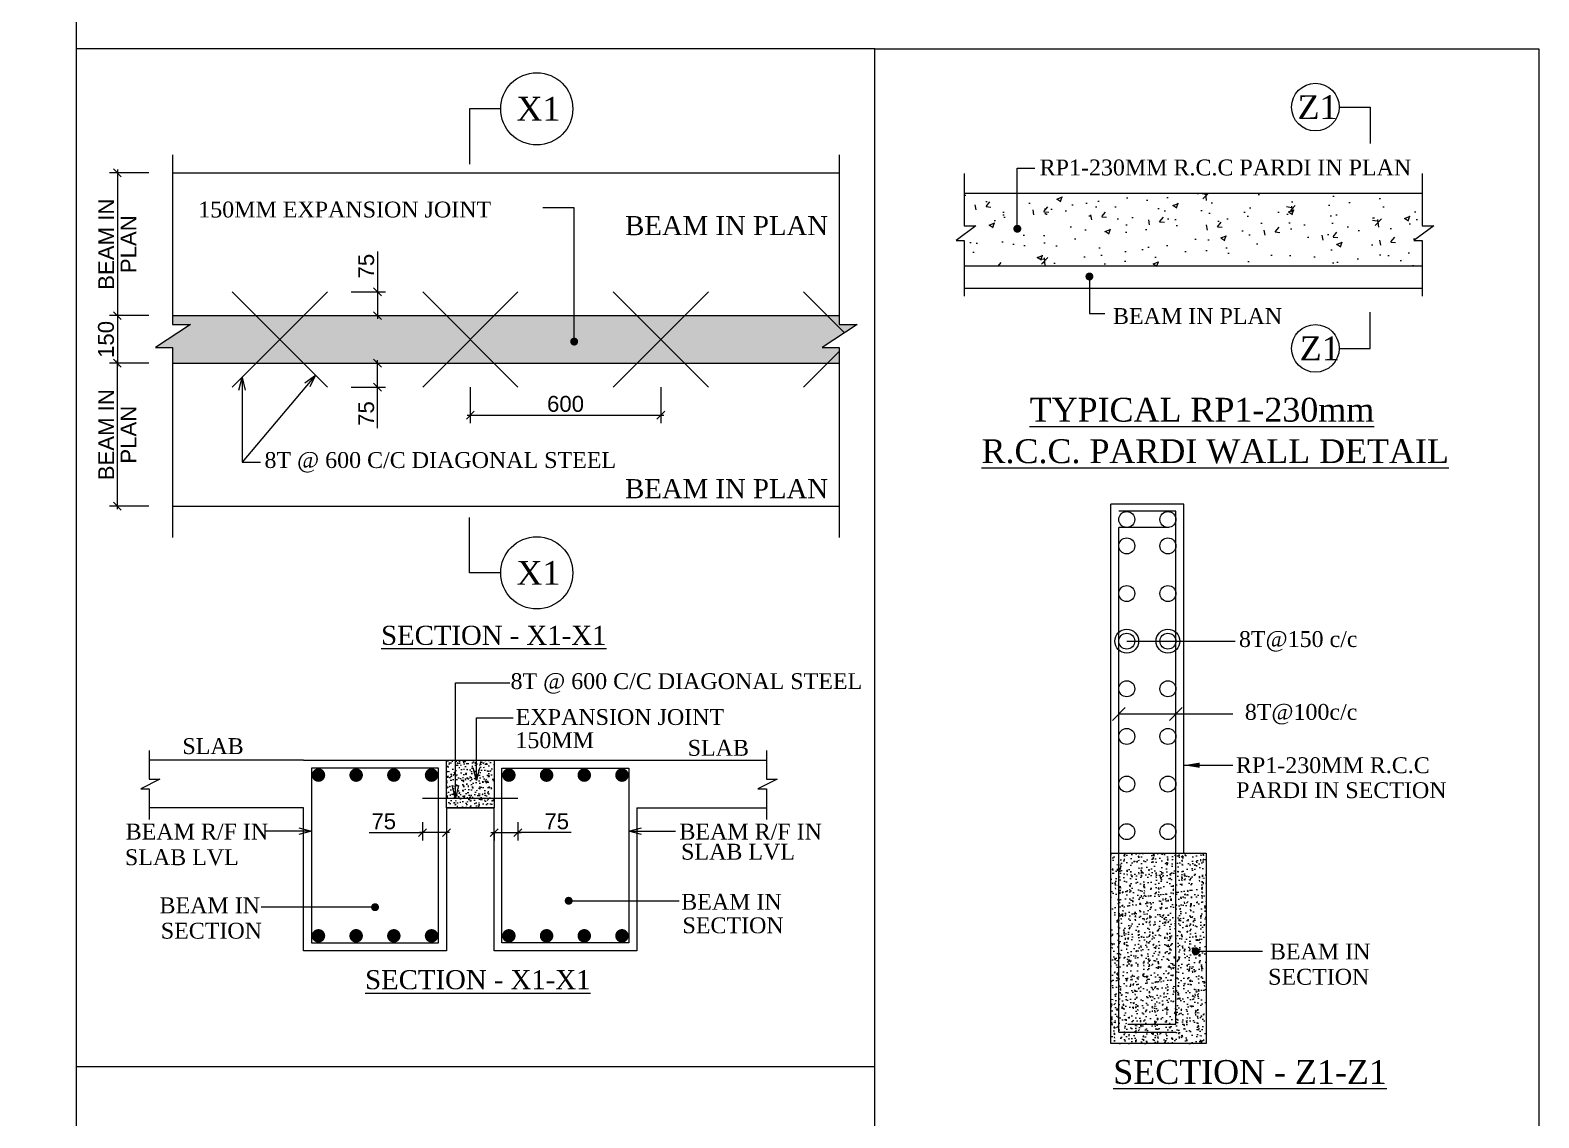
# Model space of a CAD drawing. Header units: millimetres. Extents: x 9781889 to 10654170, y -7832723 to -7608561.
# Drawn here: x 9908132 to 9912886, y -7820938 to -7817512 of the extents above; entities that cross this region are included whole.
import ezdxf
from ezdxf.enums import TextEntityAlignment as Align

# ---------------------------------------------------------------- set-up
doc = ezdxf.new("R2010")
doc.units = ezdxf.units.MM
doc.header["$LTSCALE"] = 10
doc.header["$PDMODE"] = 3
doc.layers.add('S-COLUMN & WALL', color=7, linetype='Continuous', lineweight=18, true_color=0xfa321e)
for name, color, linetype, lineweight in [('S-COLUMN_H', 250, 'Continuous', 0), ('S-DIM L.S.', 7, 'Continuous', 0), ('S-HATCH', 8, 'Continuous', 0), ('S-L.S.SECTION', 5, 'Continuous', 0), ('S-L.S.STEEL', 1, 'Continuous', 9), ('S-SECTION', 5, 'Continuous', 0), ('S-SECTION MARK', 7, 'Continuous', 0), ('S-SECTION MARK 1', 1, 'Continuous', 0), ('S-SHEET', 251, 'Continuous', 0), ('S-STEEL', 1, 'Continuous', 15), ('S-STEEL 2', 6, 'Continuous', 15), ('S-TEXT', 7, 'Continuous', 0)]:
    doc.layers.add(name, color=color, linetype=linetype, lineweight=lineweight)
doc.styles.get("Standard").update_dxf_attribs({"font": 'arial.ttf'})
doc.styles.add('TEXT', font='times.ttf')
doc.dimstyles.new('SETU_1', dxfattribs={"dimtxt": 200, "dimasz": 150, "dimexe": 100, "dimexo": 50, "dimgap": 35, "dimtad": 1, "dimdec": 0, "dimzin": 0, "dimdsep": 46, "dimtxsty": 'Standard', "dimblk": 'OBLIQUE', "dimcen": 150, "dimdle": 25, "dimclrd": 256, "dimclre": 7, "dimclrt": 256, "dimadec": 0, "dimazin": 0, "dimtfac": 1, "dimtdec": 0, "dimtofl": 0, "dimtmove": 1, "dimatfit": 3, "dimfxl": 1, "dimtolj": 1, "dimtzin": 0, "dimlwd": -1, "dimlwe": 5, "dimarcsym": 1})
doc.dimstyles.get("Standard").update_dxf_attribs({"dimtxt": 0.18, "dimasz": 0.18, "dimexe": 0.18, "dimexo": 0.0625, "dimgap": 0.09, "dimtad": 0, "dimtih": 1, "dimtoh": 1, "dimdec": 4, "dimzin": 0, "dimdsep": 46, "dimtxsty": 'Standard', "dimcen": 0.09, "dimadec": 0, "dimazin": 0, "dimtfac": 1, "dimtdec": 4, "dimtofl": 0, "dimtmove": 0, "dimatfit": 3, "dimfxl": 1, "dimtolj": 1, "dimtzin": 0, "dimarcsym": 0})

# ---------------------------------------------------------------- blocks, each defined once
blk = doc.blocks.new('_Oblique')
at = {"color": 0, "linetype": 'ByBlock', "lineweight": -2}
blk.add_line((-0.5, -0.5), (0.5, 0.5), dxfattribs=at)
blk = doc.blocks.new('*D1278')
at = {"layer": 'Defpoints', "color": 0, "ltscale": 50, "transparency": 16777216}
for p in [(9909069.1, -7818336.4), (9909069.1, -7818411.4, 0), (9909226.5, -7818411.4)]:
    blk.add_point(p, dxfattribs=at)
at = {"layer": 'S-DIM L.S.', "color": 7, "ltscale": 50, "transparency": 16777216}
for p, q in [((9909226.5, -7818209.6), (9909226.5, -7818336.4)), ((9909226.5, -7818326.4), (9909226.5, -7818421.4))]:
    blk.add_line(p, q, dxfattribs=at)
at = {"layer": 'S-DIM L.S.', "color": 7, "lineweight": 5, "ltscale": 50, "transparency": 16777216}
for p, q in [((9909144.1, -7818336.4), (9909251.5, -7818336.4)), ((9909144.1, -7818411.4), (9909251.5, -7818411.4))]:
    blk.add_line(p, q, dxfattribs=at)
at = {"layer": 'S-DIM L.S.', "color": 7, "ltscale": 50, "transparency": 16777216, "xscale": 25, "yscale": 25, "zscale": 25}
for p, rotation in [((9909226.5, -7818336.4), 90), ((9909226.5, -7818411.4), 270)]:
    blk.add_blockref('_Oblique', p, dxfattribs=dict(at, rotation=rotation))
at = {"layer": 'S-DIM L.S.', "ltscale": 50, "transparency": 16777216, "insert": (9909191.1, -7818255.4), "char_height": 50, "attachment_point": 5, "rotation": 90}
blk.add_mtext('\\A1;75', dxfattribs=at)
blk = doc.blocks.new('*D1273')
at = {"layer": 'Defpoints', "color": 0, "ltscale": 50, "transparency": 16777216}
for p in [(9909069.1, -7818561.4), (9909226.5, -7818561.4), (9909069.1, -7818636.4)]:
    blk.add_point(p, dxfattribs=at)
at = {"layer": 'S-DIM L.S.', "color": 7, "ltscale": 50, "transparency": 16777216}
for p, q in [((9909226.5, -7818646.4), (9909226.5, -7818551.4)), ((9909226.5, -7818765.5), (9909226.5, -7818636.4))]:
    blk.add_line(p, q, dxfattribs=at)
at = {"layer": 'S-DIM L.S.', "color": 7, "lineweight": 5, "ltscale": 50, "transparency": 16777216}
for p, q in [((9909144.1, -7818561.4), (9909251.5, -7818561.4)), ((9909144.1, -7818636.4), (9909251.5, -7818636.4))]:
    blk.add_line(p, q, dxfattribs=at)
at = {"layer": 'S-DIM L.S.', "color": 7, "ltscale": 50, "transparency": 16777216, "xscale": 25, "yscale": 25, "zscale": 25}
for p, rotation in [((9909226.5, -7818561.4), 90), ((9909226.5, -7818636.4), 270)]:
    blk.add_blockref('_Oblique', p, dxfattribs=dict(at, rotation=rotation))
at = {"layer": 'S-DIM L.S.', "ltscale": 50, "transparency": 16777216, "insert": (9909191.1, -7818719.7), "char_height": 50, "attachment_point": 5, "rotation": 90}
blk.add_mtext('\\A1;75', dxfattribs=at)
blk = doc.blocks.new('*D1279')
at = {"layer": 'Defpoints', "color": 0, "ltscale": 50, "transparency": 16777216}
for p in [(9909519.1, -7818486.4), (9910119.1, -7818486.4), (9910119.1, -7818725.2)]:
    blk.add_point(p, dxfattribs=at)
at = {"layer": 'S-DIM L.S.', "color": 7, "lineweight": 5, "ltscale": 50, "transparency": 16777216}
for p, q in [((9909519.1, -7818636.4), (9909519.1, -7818750.2)), ((9910119.1, -7818636.4), (9910119.1, -7818750.2))]:
    blk.add_line(p, q, dxfattribs=at)
at = {"layer": 'S-DIM L.S.', "color": 7, "ltscale": 50, "transparency": 16777216}
blk.add_line((9909509.1, -7818725.2), (9910129.1, -7818725.2), dxfattribs=at)
at = {"layer": 'S-DIM L.S.', "color": 7, "ltscale": 50, "transparency": 16777216, "xscale": 25, "yscale": 25, "zscale": 25, "rotation": 180}
blk.add_blockref('_Oblique', (9909519.1, -7818725.2), dxfattribs=at)
at = {"layer": 'S-DIM L.S.', "color": 7, "ltscale": 50, "transparency": 16777216, "xscale": 25, "yscale": 25, "zscale": 25}
blk.add_blockref('_Oblique', (9910119.1, -7818725.2), dxfattribs=at)
at = {"layer": 'S-DIM L.S.', "ltscale": 50, "transparency": 16777216, "insert": (9909819.1, -7818689.6), "char_height": 50, "attachment_point": 5}
blk.add_mtext('\\A1;600', dxfattribs=at)
blk = doc.blocks.new('*D1274')
at = {"layer": 'Defpoints', "color": 0, "ltscale": 50, "transparency": 16777216}
for p in [(9908580.7, -7818411.4), (9908406.9, -7818561.4), (9908580.7, -7818561.4)]:
    blk.add_point(p, dxfattribs=at)
at = {"layer": 'S-DIM L.S.', "color": 7, "ltscale": 50, "transparency": 16777216}
blk.add_line((9908406.9, -7818401.4), (9908406.9, -7818571.4), dxfattribs=at)
at = {"layer": 'S-DIM L.S.', "color": 7, "lineweight": 5, "ltscale": 50, "transparency": 16777216}
for p, q in [((9908505.7, -7818411.4), (9908381.9, -7818411.4)), ((9908505.7, -7818561.4), (9908381.9, -7818561.4))]:
    blk.add_line(p, q, dxfattribs=at)
at = {"layer": 'S-DIM L.S.', "color": 7, "ltscale": 50, "transparency": 16777216, "xscale": 25, "yscale": 25, "zscale": 25}
for p, rotation in [((9908406.9, -7818411.4), 90), ((9908406.9, -7818561.4), 270)]:
    blk.add_blockref('_Oblique', p, dxfattribs=dict(at, rotation=rotation))
at = {"layer": 'S-DIM L.S.', "ltscale": 50, "transparency": 16777216, "insert": (9908371.3, -7818486.4), "char_height": 50, "attachment_point": 5, "rotation": 90}
blk.add_mtext('\\A1;150', dxfattribs=at)
blk = doc.blocks.new('*D1280')
at = {"layer": 'Defpoints', "color": 0, "ltscale": 50, "transparency": 16777216}
for p in [(9909368.8, -7819931.5), (9909443.8, -7819961.7), (9909368.8, -7820039.8)]:
    blk.add_point(p, dxfattribs=at)
at = {"layer": 'S-DIM L.S.', "color": 7, "lineweight": 5, "ltscale": 50, "transparency": 16777216}
for p, q in [((9909368.8, -7820006.5), (9909368.8, -7820064.8)), ((9909443.8, -7820036.7), (9909443.8, -7820064.8))]:
    blk.add_line(p, q, dxfattribs=at)
at = {"layer": 'S-DIM L.S.', "color": 7, "ltscale": 50, "transparency": 16777216}
for p, q in [((9909200.4, -7820039.8), (9909368.8, -7820039.8)), ((9909453.8, -7820039.8), (9909358.8, -7820039.8))]:
    blk.add_line(p, q, dxfattribs=at)
at = {"layer": 'S-DIM L.S.', "color": 7, "ltscale": 50, "transparency": 16777216, "xscale": 25, "yscale": 25, "zscale": 25, "rotation": 180}
blk.add_blockref('_Oblique', (9909368.8, -7820039.8), dxfattribs=at)
at = {"layer": 'S-DIM L.S.', "color": 7, "ltscale": 50, "transparency": 16777216, "xscale": 25, "yscale": 25, "zscale": 25}
blk.add_blockref('_Oblique', (9909443.8, -7820039.8), dxfattribs=at)
at = {"layer": 'S-DIM L.S.', "ltscale": 50, "transparency": 16777216, "insert": (9909246.2, -7820004.4), "char_height": 50, "attachment_point": 5}
blk.add_mtext('\\A1;75', dxfattribs=at)
blk = doc.blocks.new('*D1275')
at = {"layer": 'Defpoints', "color": 0, "ltscale": 50, "transparency": 16777216}
for p in [(9909593.8, -7819961.7), (9909668.8, -7819931.5), (9909668.8, -7820039.8)]:
    blk.add_point(p, dxfattribs=at)
at = {"layer": 'S-DIM L.S.', "color": 7, "lineweight": 5, "ltscale": 50, "transparency": 16777216}
for p, q in [((9909668.8, -7820006.5), (9909668.8, -7820064.8)), ((9909593.8, -7820036.7), (9909593.8, -7820064.8))]:
    blk.add_line(p, q, dxfattribs=at)
at = {"layer": 'S-DIM L.S.', "color": 7, "ltscale": 50, "transparency": 16777216}
for p, q in [((9909583.8, -7820039.8), (9909678.8, -7820039.8)), ((9909837.1, -7820039.8), (9909668.8, -7820039.8))]:
    blk.add_line(p, q, dxfattribs=at)
at = {"layer": 'S-DIM L.S.', "color": 7, "ltscale": 50, "transparency": 16777216, "xscale": 25, "yscale": 25, "zscale": 25, "rotation": 180}
blk.add_blockref('_Oblique', (9909593.8, -7820039.8), dxfattribs=at)
at = {"layer": 'S-DIM L.S.', "color": 7, "ltscale": 50, "transparency": 16777216, "xscale": 25, "yscale": 25, "zscale": 25}
blk.add_blockref('_Oblique', (9909668.8, -7820039.8), dxfattribs=at)
at = {"layer": 'S-DIM L.S.', "ltscale": 50, "transparency": 16777216, "insert": (9909791.3, -7820004.4), "char_height": 50, "attachment_point": 5}
blk.add_mtext('\\A1;75', dxfattribs=at)
blk = doc.blocks.new('*D1276')
at = {"layer": 'Defpoints', "color": 0, "ltscale": 50, "transparency": 16777216}
for p in [(9908406.9, -7818561.4), (9908580.7, -7818561.4), (9908580.7, -7819011.4)]:
    blk.add_point(p, dxfattribs=at)
at = {"layer": 'S-DIM L.S.', "color": 7, "ltscale": 50, "transparency": 16777216}
blk.add_line((9908406.9, -7819021.4), (9908406.9, -7818551.4), dxfattribs=at)
at = {"layer": 'S-DIM L.S.', "color": 7, "lineweight": 5, "ltscale": 50, "transparency": 16777216}
for p, q in [((9908505.7, -7818561.4), (9908381.9, -7818561.4)), ((9908505.7, -7819011.4), (9908381.9, -7819011.4))]:
    blk.add_line(p, q, dxfattribs=at)
at = {"layer": 'S-DIM L.S.', "color": 7, "ltscale": 50, "transparency": 16777216, "xscale": 25, "yscale": 25, "zscale": 25}
for p, rotation in [((9908406.9, -7818561.4), 90), ((9908406.9, -7819011.4), 270)]:
    blk.add_blockref('_Oblique', p, dxfattribs=dict(at, rotation=rotation))
at = {"layer": 'S-DIM L.S.', "ltscale": 50, "transparency": 16777216, "char_height": 50, "attachment_point": 5, "rotation": 90}
for s, insert in [('\\A1;BEAM IN ', (9908371.8, -7818786.4)), ('\\A1;PLAN', (9908441.9, -7818786.4))]:
    blk.add_mtext(s, dxfattribs=dict(at, insert=insert))
blk = doc.blocks.new('*D1277')
at = {"layer": 'Defpoints', "color": 0, "ltscale": 50, "transparency": 16777216}
for p in [(9908580.7, -7817961.4), (9908406.9, -7818411.4), (9908580.7, -7818411.4)]:
    blk.add_point(p, dxfattribs=at)
at = {"layer": 'S-DIM L.S.', "color": 7, "lineweight": 5, "ltscale": 50, "transparency": 16777216}
for p, q in [((9908505.7, -7817961.4), (9908381.9, -7817961.4)), ((9908505.7, -7818411.4), (9908381.9, -7818411.4))]:
    blk.add_line(p, q, dxfattribs=at)
at = {"layer": 'S-DIM L.S.', "color": 7, "ltscale": 50, "transparency": 16777216}
blk.add_line((9908406.9, -7817951.4), (9908406.9, -7818421.4), dxfattribs=at)
at = {"layer": 'S-DIM L.S.', "color": 7, "ltscale": 50, "transparency": 16777216, "xscale": 25, "yscale": 25, "zscale": 25}
for p, rotation in [((9908406.9, -7817961.4), 90), ((9908406.9, -7818411.4), 270)]:
    blk.add_blockref('_Oblique', p, dxfattribs=dict(at, rotation=rotation))
at = {"layer": 'S-DIM L.S.', "ltscale": 50, "transparency": 16777216, "char_height": 50, "attachment_point": 5, "rotation": 90}
for s, insert in [('\\A1;BEAM IN ', (9908371.8, -7818186.4)), ('\\A1;PLAN', (9908441.9, -7818186.4))]:
    blk.add_mtext(s, dxfattribs=dict(at, insert=insert))

msp = doc.modelspace()

# ---------------------------------------------------------------- hatches: boundary and pattern name
at = {"layer": 'S-COLUMN & WALL', "ltscale": 0.1}
h = msp.add_hatch(dxfattribs=at)
h.set_pattern_fill('AR-CONC', color=256)
h.set_pattern_definition([(50, (93128.3, -28522.24), (182.184669, -15.9390855), [19.05, -209.55]), (355, (93128.3, -28522.24), (-35.2434214, 191.0568452), [15.24, -167.6405842]), (100.4514447, (93143.48, -28523.57), (146.941247, 175.117752), [16.1900088, -178.0902446]), (46.1842, (93128.3, -28471.44), (271.079041, -42.042328), [28.575, -314.325]), (96.6355576, (93150.89, -28474.95), (237.404134, 247.4261246), [24.285023, -267.135608]), (351.1841512, (93128.3, -28471.44), (237.404134, 247.4261246), [22.859967, -251.459732]), (21, (93153.7, -28484.14), (151.6143913, -102.2651982), [19.05, -209.55]), (326, (93153.7, -28484.14), (61.8020283, 184.187966), [15.24, -167.64]), (71.451445, (93166.33, -28492.67), (213.4164193, 81.922769), [16.1900088, -178.0899376]), (37.5, (93128.3, -28522.243), (3.08860325, 84.55503887), [0, -165.608, 0, -170.18, 0, -168.275]), (7.5, (93128.3, -28522.24), (66.8196625, 100.1805748), [0, -97.028, 0, -161.798, 0, -64.135]), (327.5, (93071.655, -28522.24), (135.59059517, -5.728744), [0, -63.5, 0, -198.12, 0, -262.89]), (317.5, (93046.25, -28522.24), (148.1291814, 25.426491), [0, -82.55, 0, -131.572, 0, -186.69])])
h.paths.add_polyline_path([(9912518.1, -7818255.4), (9912518.1, -7818025.4), (9911075.4, -7818025.4), (9911075.4, -7818255.4)])
at = {"layer": 'S-COLUMN_H'}
h = msp.add_hatch(dxfattribs=at)
h.set_pattern_fill('AR-CONC', color=256, scale=0.2)
h.set_pattern_definition([(50, (1290.217, -13583.942), (36.4369338, -3.18781711), [3.81, -41.91]), (355, (1290.217, -13583.942), (-7.04868428, 38.21136905), [3.048, -33.52811683]), (100.4514447, (1293.254, -13584.208), (29.38824942, 35.02355038), [3.23800176, -35.61804892]), (46.1842, (1290.217, -13573.782), (54.21580818, -8.40846559), [5.715, -62.865]), (96.6355576, (1294.735, -13574.483), (47.4808268, 49.48522492), [4.85700463, -53.42712163]), (351.18415117, (1290.22, -13573.78), (47.48082681, 49.48522492), [4.57199341, -50.29194638]), (21, (1295.297, -13576.322), (30.322878254, -20.45303964), [3.81, -41.91]), (326, (1295.297, -13576.322), (12.36040567, 36.83759322), [3.048, -33.528]), (71.451445, (1297.824, -13578.027), (42.68328386, 16.38455378), [3.23800176, -35.61798752]), (37.5, (1290.217, -13583.942), (0.61772065, 16.911007775), [0, -33.1216, 0, -34.036, 0, -33.655]), (7.5, (1290.217, -13583.942), (13.363932502, 20.036114964), [0, -19.4056, 0, -32.3596, 0, -12.827]), (327.5, (1278.889, -13583.942), (27.118119033, -1.145748799), [0, -12.7, 0, -39.624, 0, -52.578]), (317.5, (1273.809, -13583.942), (29.625836277, 5.085298207), [0, -16.51, 0, -26.3144, 0, -37.338])])
h.paths.add_polyline_path([(9909593.8, -7819961.7), (9909443.8, -7819961.7), (9909443.8, -7819811.7), (9909593.8, -7819811.7)])
at = {"layer": 'S-HATCH'}
h = msp.add_hatch(dxfattribs=at)
h.set_pattern_fill('AR-CONC', color=250, scale=0.5)
h.set_pattern_definition([(50, (6476.606, -13205.91), (91.0923345, -7.96954277), [9.525, -104.775]), (355, (6476.61, -13205.91), (-17.6217107, 95.5284226), [7.62, -83.8202921]), (100.4514447, (6484.2, -13206.58), (73.47062355, 87.55887596), [8.0950044, -89.0451223]), (46.1842, (6476.61, -13180.51), (135.5395204, -21.021164), [14.2875, -157.1625]), (96.6355576, (6487.9, -13182.26), (118.702067, 123.7130623), [12.1425116, -133.5678041]), (351.1841512, (6476.6, -13180.51), (118.702067, 123.7130623), [11.4299835, -125.729866]), (21, (6489.306, -13186.86), (75.80719563, -51.1325991), [9.525, -104.775]), (326, (6489.31, -13186.86), (30.9010142, 92.09398306), [7.62, -83.82]), (71.451445, (6495.62, -13191.12), (106.70820964, 40.96138444), [8.0950044, -89.0449688]), (37.5, (6476.606, -13205.91), (1.544301625, 42.27751944), [0, -82.804, 0, -85.09, 0, -84.1375]), (7.5, (6476.606, -13205.91), (33.40983126, 50.09028741), [0, -48.514, 0, -80.899, 0, -32.0675]), (327.5, (6448.285, -13205.91), (67.79529758, -2.864372), [0, -31.75, 0, -99.06, 0, -131.445]), (317.5, (6435.585, -13205.91), (74.0645907, 12.71324552), [0, -41.275, 0, -65.786, 0, -93.345])])
h.paths.add_polyline_path([(9908580.7, -7818511.8), (9908580.7, -7818561.4), (9910681.2, -7818561.4), (9910681.2, -7818511.8), (9910627.9, -7818511.8), (9910738.3, -7818438.8), (9910681.2, -7818438.8), (9910681.2, -7818411.4), (9908580.7, -7818411.4), (9908580.7, -7818438.8), (9908637.8, -7818438.8), (9908527.4, -7818511.8)])
h = msp.add_hatch(dxfattribs=at)
h.set_pattern_fill('AR-CONC', color=250, scale=0.25)
h.set_pattern_definition([(50, (18249.194, 2150.17), (45.54616725, -3.98477138), [4.7625, -52.3875]), (355, (18249.194, 2150.17), (-8.81085536, 47.76421131), [3.81, -41.91014604]), (100.4514447, (18252.99, 2149.84), (36.73531177, 43.77943798), [4.0475022, -44.52256115]), (46.1842, (18249.194, 2162.87), (67.76976022, -10.51058198), [7.14375, -78.58125]), (96.6355576, (18254.84, 2161.995), (59.3510335, 61.85653115), [6.0712558, -66.78390204]), (351.1841512, (18249.194, 2162.87), (59.3510335, 61.85653115), [5.71499177, -62.86493298]), (21, (18255.544, 2159.696), (37.90359782, -25.56629955), [4.7625, -52.3875]), (326, (18255.544, 2159.696), (15.45050709, 46.04699153), [3.81, -41.91]), (71.451445, (18258.702, 2157.565), (53.35410482, 20.48069222), [4.0475022, -44.5224844]), (37.5, (18249.194, 2150.17), (0.772150813, 21.138759718), [0, -41.402, 0, -42.545, 0, -42.06875]), (7.5, (18249.194, 2150.17), (16.704915628, 25.045143705), [0, -24.257, 0, -40.4495, 0, -16.03375]), (327.5, (18235.033, 2150.17), (33.897648792, -1.432185998), [0, -15.875, 0, -49.53, 0, -65.7225]), (317.5, (18228.683, 2150.17), (37.03229535, 6.35662276), [0, -20.6375, 0, -32.893, 0, -46.6725])])
h.paths.add_polyline_path([(9911837.2, -7820704.4), (9911537.2, -7820704.4), (9911537.2, -7820104.4), (9911837.2, -7820104.4)])

# ---------------------------------------------------------------- linework, layer by layer
at = {"layer": 'S-COLUMN & WALL', "ltscale": 0.1}
for points in [[(9911075.4, -7818025.4), (9912518.1, -7818025.4)], [(9912518.1, -7818255.4), (9911075.4, -7818255.4)]]:
    msp.add_lwpolyline(points, dxfattribs=at)
at = {"layer": 'S-L.S.SECTION'}
for p, q in [((9912518.1, -7818325.4), (9911075.4, -7818325.4)), ((9911537.2, -7820104.4), (9911537.2, -7819005.7)), ((9911767.2, -7819005.7, 0), (9911537.2, -7819005.7, 0)), ((9911767.2, -7820104.4), (9911767.2, -7819005.7))]:
    msp.add_line(p, q, dxfattribs=at)
for points in [[(9911075.4, -7817964), (9911075.4, -7818128.1), (9911111.8, -7818128.1), (9911049.4, -7818175.1), (9911075.4, -7818175.1), (9911075.4, -7818350.5)], [(9912518.1, -7817964), (9912518.1, -7818128.1), (9912554.5, -7818128.1), (9912492.2, -7818175.1), (9912518.1, -7818175.1), (9912518.1, -7818350.5)]]:
    msp.add_lwpolyline(points, dxfattribs=at)
msp.add_lwpolyline([(9911837.2, -7820704.4), (9911537.2, -7820704.4), (9911537.2, -7820104.4), (9911837.2, -7820104.4)], close=True, dxfattribs=at)
at = {"layer": 'S-L.S.STEEL', "color": 20, "true_color": 0xf92306}
for p, q in [((9911742.2, -7819027.4, 0), (9911562.2, -7819027.4, 0)), ((9911742.2, -7820643.4), (9911742.2, -7819027.4)), ((9911562.2, -7820668.4), (9911562.2, -7819078.6)), ((9911720.6, -7819078.6), (9911562.2, -7819078.6)), ((9911590.4, -7820643.4), (9911742.2, -7820643.4)), ((9911562.2, -7820668.4), (9911742.2, -7820668.4))]:
    msp.add_line(p, q, dxfattribs=at)
for centre in [(9911587.3, -7819053.5), (9911717.1, -7819053.5), (9911587.3, -7819136.7), (9911717.1, -7819136.7), (9911587.3, -7819286.7), (9911717.1, -7819286.7), (9911587.3, -7819436.7), (9911717.1, -7819436.7), (9911587.3, -7819586.7), (9911717.1, -7819586.7), (9911587.3, -7819736.7), (9911717.1, -7819736.7), (9911587.3, -7819886.7), (9911717.1, -7819886.7), (9911587.3, -7820036.7), (9911717.1, -7820036.7)]:
    msp.add_circle(centre, 25.1, dxfattribs=at)
at = {"layer": 'S-SECTION'}
for p, q in [((9908580.7, -7817961.4, 0), (9910681.2, -7817961.4, 0)), ((9908580.7, -7818411.4, 0), (9910681.2, -7818411.4, 0)), ((9908580.7, -7818561.4), (9910681.2, -7818561.4)), ((9908580.7, -7819011.4), (9910681.2, -7819011.4)), ((9908993.8, -7819811.7), (9908507.4, -7819811.7)), ((9908993.8, -7819811.7), (9909443.8, -7819811.7)), ((9909443.8, -7819811.7), (9909593.8, -7819811.7)), ((9909593.8, -7819811.7), (9910043.8, -7819811.7)), ((9910043.8, -7819811.7), (9910452.3, -7819811.7)), ((9908993.8, -7819961.7), (9908507.4, -7819961.7)), ((9908993.8, -7820411.7), (9908993.8, -7819961.7)), ((9909443.8, -7819961.7), (9909443.8, -7820411.7)), ((9909443.8, -7819961.7), (9909593.8, -7819961.7)), ((9909593.8, -7820411.7), (9909593.8, -7819961.7)), ((9910043.8, -7819961.7), (9910043.8, -7820411.7)), ((9910043.8, -7819961.7), (9910452.3, -7819961.7)), ((9909443.8, -7820411.7), (9908993.8, -7820411.7)), ((9910043.8, -7820411.7), (9909593.8, -7820411.7))]:
    msp.add_line(p, q, dxfattribs=at)
for points in [[(9908580.7, -7817904.6), (9908580.7, -7818438.8), (9908637.8, -7818438.8), (9908527.4, -7818511.8), (9908580.7, -7818511.8), (9908580.7, -7819110.3)], [(9910681.2, -7817904.6), (9910681.2, -7818438.8), (9910738.3, -7818438.8), (9910627.9, -7818511.8), (9910681.2, -7818511.8), (9910681.2, -7819110.3)], [(9908507.4, -7819780.6), (9908507.4, -7819870.9), (9908541.3, -7819870.9), (9908480.5, -7819901.3), (9908507.4, -7819901.3), (9908507.4, -7819998.6)], [(9910452.3, -7819780.6), (9910452.3, -7819870.9), (9910486.2, -7819870.9), (9910425.4, -7819901.3), (9910452.3, -7819901.3), (9910452.3, -7819998.6)]]:
    msp.add_lwpolyline(points, dxfattribs=at)
at = {"layer": 'S-SECTION', "color": 250}
msp.add_lwpolyline([(9909593.8, -7819961.7), (9909443.8, -7819961.7), (9909443.8, -7819811.7), (9909593.8, -7819811.7)], close=True, dxfattribs=at)
at = {"layer": 'S-SECTION MARK 1'}
for p, q in [((9909614.7, -7817760), (9909516.7, -7817760)), ((9909516.7, -7817760), (9909516.7, -7817933.8)), ((9912256.7, -7817754.6), (9912354.7, -7817754.6)), ((9912354.7, -7817754.6), (9912354.7, -7817868.7)), ((9912354.7, -7818514.4), (9912354.7, -7818400.9)), ((9912256.7, -7818514.4), (9912354.7, -7818514.4)), ((9909516.7, -7819221.6), (9909516.7, -7819047.7)), ((9909614.7, -7819221.6), (9909516.7, -7819221.6))]:
    msp.add_line(p, q, dxfattribs=at)
for centre, radius in [((9909728.4, -7817760), 113.7), ((9912181.7, -7817754.6), 75), ((9912181.7, -7818514.4), 75), ((9909728.4, -7819221.6), 113.7)]:
    msp.add_circle(centre, radius, dxfattribs=at)
at = {"layer": 'S-SHEET'}
for points in [[(9901347.2, -7815536.1), (9908276.9, -7815536.1), (9908276.9, -7824252.4), (9901347.2, -7824252.4)], [(9910793.6, -7817571.2), (9908276.9, -7817571.2), (9908276.9, -7820776.1), (9910793.6, -7820776.1)], [(9910793.6, -7817571.2), (9912885.7, -7817571.2), (9912885.7, -7821535.6), (9910793.6, -7821535.6)]]:
    msp.add_lwpolyline(points, close=True, dxfattribs=at)
at = {"layer": 'S-STEEL', "color": 6, "true_color": 0xf609f6}
for p, q in [((9909069.1, -7818636.4), (9908769.1, -7818336.4)), ((9909669.1, -7818636.4), (9909369.1, -7818336.4)), ((9910269.1, -7818636.4), (9909969.1, -7818336.4)), ((9910698.1, -7818465.4), (9910569.1, -7818336.4))]:
    msp.add_line(p, q, dxfattribs=at)
at = {"layer": 'S-STEEL', "color": 20, "true_color": 0xf5450a}
for p, q in [((9908769.1, -7818636.4), (9909069.1, -7818336.4)), ((9909369.1, -7818636.4), (9909669.1, -7818336.4)), ((9909969.1, -7818636.4), (9910269.1, -7818336.4)), ((9910569.1, -7818636.4), (9910681.2, -7818524.3)), ((9909368.8, -7819931.5), (9909668.8, -7819931.5))]:
    msp.add_line(p, q, dxfattribs=at)
at = {"layer": 'S-STEEL', "color": 8}
for points in [[(9909018.8, -7819836.7), (9909018.8, -7820386.7), (9909418.8, -7820386.7), (9909418.8, -7819836.7)], [(9910018.8, -7819836.7), (9910018.8, -7820386.7), (9909618.8, -7820386.7), (9909618.8, -7819836.7)]]:
    msp.add_lwpolyline(points, close=True, dxfattribs=at)
at = {"layer": 'S-STEEL 2', "color": 8, "const_width": 21.2}
for points in [[(9909051.2, -7819858.6, -1), (9909030, -7819858.6, -1)], [(9909170, -7819858.6, -1), (9909148.7, -7819858.6, -1)], [(9909288.7, -7819858.6, -1), (9909267.5, -7819858.6, -1)], [(9909407.5, -7819858.6, -1), (9909386.3, -7819858.6, -1)], [(9909651.2, -7819858.6, -1), (9909630, -7819858.6, -1)], [(9909770, -7819858.6, -1), (9909748.7, -7819858.6, -1)], [(9909888.7, -7819858.6, -1), (9909867.5, -7819858.6, -1)], [(9910007.5, -7819858.6, -1), (9909986.3, -7819858.6, -1)], [(9909051.2, -7820364.8, 1), (9909030, -7820364.8, 1)], [(9909170, -7820364.8, 1), (9909148.7, -7820364.8, 1)], [(9909288.7, -7820364.8, 1), (9909267.5, -7820364.8, 1)], [(9909407.5, -7820364.8, 1), (9909386.3, -7820364.8, 1)], [(9909651.2, -7820364.8, 1), (9909630, -7820364.8, 1)], [(9909770, -7820364.8, 1), (9909748.7, -7820364.8, 1)], [(9909888.7, -7820364.8, 1), (9909867.5, -7820364.8, 1)], [(9910007.5, -7820364.8, 1), (9909986.3, -7820364.8, 1)]]:
    msp.add_lwpolyline(points, format="xyb", close=True, dxfattribs=at)

# ---------------------------------------------------------------- texts
at = {"layer": 'S-SECTION', "style": 'TEXT'}
for p in [(9910006.9, -7818157.9), (9910006.9, -7818986.4)]:
    msp.add_text('BEAM IN PLAN', height=60, dxfattribs=at).set_placement(p)
at = {"layer": 'S-SECTION MARK 1', "style": 'TEXT'}
for s, p in [('X1', (9909733.8, -7817759.7)), ('Z1', (9912188.5, -7817754.7)), ('Z1', (9912195.3, -7818514.5)), ('X1', (9909733.8, -7819221.7))]:
    msp.add_text(s, height=75, dxfattribs=at).set_placement(p, align=Align.MIDDLE_CENTER)
at = {"layer": 'S-TEXT', "style": 'TEXT'}
for s, p in [('RP1-230MM R.C.C PARDI IN PLAN', (9911312.9, -7817969.7)), (' 150MM EXPANSION JOINT', (9908642.9, -7818102.2, 0)), ('BEAM IN PLAN', (9911544, -7818437.7)), ('8T @ 600 C/C DIAGONAL STEEL ', (9908870.5, -7818891.2)), ('8T@150 c/c', (9911940.8, -7819455.1)), ('8T @ 600 C/C DIAGONAL STEEL ', (9909645.8, -7819587.6)), ('8T@100c/c', (9911959.3, -7819684.6)), ('EXPANSION JOINT', (9909662.3, -7819700.6, 0)), (' 150MM', (9909642.2, -7819773.7, 0)), ('SLAB', (9908612, -7819792.2)), ('SLAB', (9910204, -7819797.7)), ('RP1-230MM R.C.C', (9911931.5, -7819852.4)), ('PARDI IN SECTION', (9911932.1, -7819931.1)), ('BEAM R/F IN', (9908433.3, -7820061.6, 0)), ('BEAM R/F IN', (9910178, -7820061.6, 0)), (' SLAB LVL', (9908411.9, -7820142.2, 0)), (' SLAB LVL', (9910164.4, -7820124.9, 0)), ('BEAM IN ', (9908539.8, -7820293.8)), ('BEAM IN ', (9910183.5, -7820282.6)), (' SECTION', (9910168.7, -7820356.7)), (' SECTION', (9908525, -7820373.7)), ('BEAM IN', (9912038.3, -7820439.2)), ('SECTION', (9912032.9, -7820518.8))]:
    msp.add_text(s, height=50, dxfattribs=at).set_placement(p)
at = {"layer": 'S-TEXT', "color": 1, "style": 'TEXT'}
for s, height, p in [('%%UTYPICAL RP1-230mm', 75, (9911281.4, -7818745.2)), ('%%UR.C.C. PARDI WALL DETAIL', 75, (9911129.9, -7818875.8)), ('%%USECTION - X1-X1', 60, (9909237.9, -7819448.3)), ('%%USECTION - X1-X1', 60, (9909187.7, -7820532.9)), ('%%USECTION - Z1-Z1', 75, (9911544.9, -7820831))]:
    msp.add_text(s, height=height, dxfattribs=at).set_placement(p)

# ---------------------------------------------------------------- dimensions: what is measured, and where the dimension line sits
at = {"layer": 'S-DIM L.S.', "ltscale": 50}
for base, p1, p2, angle, picture, middle in [((9908406.9, -7818411.4), (9908580.7, -7817961.4), (9908580.7, -7818411.4), 270, '*D1277', (9908406.9, -7818186.4)), ((9908406.9, -7818561.4), (9908580.7, -7819011.4), (9908580.7, -7818561.4), 90, '*D1276', (9908406.9, -7818786.4))]:
    dim = msp.add_linear_dim(base=base, p1=p1, p2=p2, angle=angle, text='BEAM IN \\XPLAN', dimstyle='SETU_1', override={"dimtxt": 50, "dimasz": 25, "dimexe": 25, "dimexo": 75, "dimgap": 10, "dimdle": 10, "dimclrd": 7}, dxfattribs=at)
    dim.commit()
    dim.dimension.update_dxf_attribs({"geometry": picture, "text_midpoint": middle})
for base, p1, p2, angle, picture, middle in [((9909226.5, -7818411.4), (9909069.1, -7818336.4), (9909069.1, -7818411.4, 0), 90, '*D1278', (9909226.5, -7818255.4)), ((9909226.5, -7818561.4), (9909069.1, -7818636.4), (9909069.1, -7818561.4), 90, '*D1273', (9909226.5, -7818719.7)), ((9909668.8, -7820039.8), (9909593.8, -7819961.7), (9909668.8, -7819931.5), 180, '*D1275', (9909791.3, -7820069))]:
    dim = msp.add_linear_dim(base=base, p1=p1, p2=p2, angle=angle, dimstyle='SETU_1', override={"dimtxt": 50, "dimasz": 25, "dimexe": 25, "dimexo": 75, "dimgap": 10, "dimdle": 10, "dimclrd": 7}, dxfattribs=at)
    dim.commit()
    dim.dimension.update_dxf_attribs({"geometry": picture, "text_midpoint": middle, "dimtype": 160})
dim = msp.add_linear_dim(base=(9908406.9, -7818561.4), p1=(9908580.7, -7818411.4), p2=(9908580.7, -7818561.4), angle=270, dimstyle='SETU_1', override={"dimtxt": 50, "dimasz": 25, "dimexe": 25, "dimexo": 75, "dimgap": 10, "dimdle": 10, "dimclrd": 7}, dxfattribs=at)
dim.commit()
dim.dimension.update_dxf_attribs({"geometry": '*D1274', "text_midpoint": (9908371.3, -7818486.4)})
dim = msp.add_linear_dim(base=(9910119.1, -7818725.2), p1=(9909519.1, -7818486.4), p2=(9910119.1, -7818486.4), dimstyle='SETU_1', override={"dimtxt": 50, "dimasz": 25, "dimexe": 25, "dimexo": 150, "dimgap": 10, "dimdle": 10, "dimclrd": 7}, dxfattribs=at)
dim.commit()
dim.dimension.update_dxf_attribs({"geometry": '*D1279', "text_midpoint": (9909819.1, -7818689.6)})
dim = msp.add_linear_dim(base=(9909368.8, -7820039.8), p1=(9909443.8, -7819961.7), p2=(9909368.8, -7819931.5), dimstyle='SETU_1', override={"dimtxt": 50, "dimasz": 25, "dimexe": 25, "dimexo": 75, "dimgap": 10, "dimdle": 10, "dimclrd": 7}, dxfattribs=at)
dim.commit()
dim.dimension.update_dxf_attribs({"geometry": '*D1280', "text_midpoint": (9909246.2, -7820069), "dimtype": 160})

# ---------------------------------------------------------------- leaders
at = {"layer": 'S-SECTION MARK'}
for points, override in [([(9911242.6, -7818137.8), (9911242.6, -7817947.1), (9911298, -7817947.1)], {"dimasz": 25, "dimgap": 0.15, "dimclrd": 256, "dimldrblk": 'Dot', "dimlwd": 0}), ([(9909846.3, -7818493.1), (9909846.3, -7818071.8), (9909747.3, -7818071.8)], {"dimasz": 25, "dimgap": 0.15, "dimclrd": 256, "dimldrblk": 'Dot', "dimlwd": 0}), ([(9911469.7, -7818288.1), (9911469.7, -7818405), (9911518.1, -7818405)], {"dimasz": 25, "dimgap": 0.15, "dimclrd": 256, "dimldrblk": 'Dot', "dimlwd": 0}), ([(9909031.5, -7818598.8), (9908799.7, -7818872.7), (9908857.5, -7818872.7)], {"dimasz": 40, "dimgap": 0.15, "dimclrd": 256, "dimldrblk": 'Open30', "dimlwd": 0}), ([(9908799.7, -7818605.8), (9908799.7, -7818872.7), (9908857.5, -7818872.7)], {"dimasz": 40, "dimgap": 0.15, "dimclrd": 256, "dimldrblk": 'Open30', "dimlwd": 0}), ([(9911587.3, -7819436.7), (9911929.2, -7819436.7)], {"dimasz": 75, "dimgap": 0.15, "dimclrd": 256, "dimldrblk": 'Origin', "dimlwd": 0}), ([(9911717.1, -7819436.7), (9911929.2, -7819436.7)], {"dimasz": 75, "dimgap": 0.15, "dimclrd": 256, "dimldrblk": 'Origin', "dimlwd": 0}), ([(9909471.9, -7819931.5), (9909471.9, -7819568.1), (9909643.5, -7819568.1)], {"dimasz": 40, "dimgap": 0.15, "dimclrd": 256, "dimldrblk": 'Open30', "dimlwd": 0}), ([(9909538.1, -7819875.5), (9909538.1, -7819678.1), (9909653.9, -7819678.1)], {"dimasz": 40, "dimgap": 0.15, "dimclrd": 256, "dimldrblk": 'Open30', "dimlwd": 0}), ([(9911562.2, -7819666.1), (9911921.9, -7819666.1)], {"dimasz": 40, "dimgap": 0.15, "dimclrd": 256, "dimldrblk": 'Oblique', "dimlwd": 0}), ([(9911742.2, -7819666.1), (9911921.9, -7819666.1)], {"dimasz": 40, "dimgap": 0.15, "dimclrd": 256, "dimldrblk": 'Oblique', "dimlwd": 0}), ([(9911767.2, -7819827.5), (9911921.9, -7819827.5)], {"dimasz": 50, "dimgap": 0.15, "dimclrd": 256, "dimlwd": 0}), ([(9909018.8, -7820035), (9908900.4, -7820035), (9908871.7, -7820035)], {"dimasz": 40, "dimgap": 0.15, "dimclrd": 256, "dimldrblk": 'Open30', "dimlwd": 0}), ([(9910018.8, -7820035), (9910137.1, -7820035), (9910165.8, -7820035)], {"dimasz": 40, "dimgap": 0.15, "dimclrd": 256, "dimldrblk": 'Open30', "dimlwd": 0}), ([(9909218.9, -7820274.6), (9908859.8, -7820274.6)], {"dimasz": 25, "dimgap": 0.15, "dimclrd": 256, "dimldrblk": 'Dot', "dimlwd": 0}), ([(9909829, -7820254.4), (9910177.2, -7820254.4)], {"dimasz": 25, "dimgap": 0.15, "dimclrd": 256, "dimldrblk": 'Dot', "dimlwd": 0}), ([(9911804.6, -7820413.5), (9912015.1, -7820413.5)], {"dimasz": 25, "dimgap": 0.15, "dimclrd": 256, "dimldrblk": 'Dot', "dimlwd": 0})]:
    msp.add_leader(points, dimstyle='Standard', override=override, dxfattribs=at)

doc.saveas('drawing.dxf')
